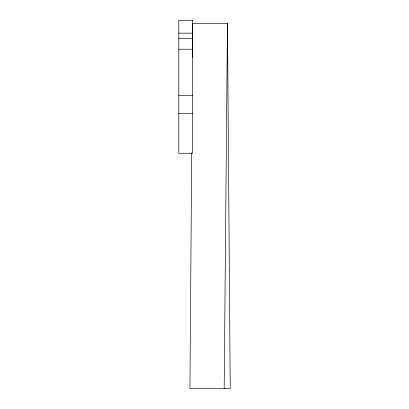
<?xml version="1.0" encoding="UTF-8"?>
<svg xmlns="http://www.w3.org/2000/svg" width="409" height="409" viewBox="0 0 409 409"><rect width="100%" height="100%" fill="white"/><g stroke="black" fill="none" stroke-linecap="round" stroke-linejoin="round"><path stroke-width="0.61" d="M191.714 152.986L189.929 388.55L230.221 388.55L227.47 23.395L192.69 23.395L192.434 57.229M224.178 388.55L227.47 23.395M178.779 33.165L192.69 33.165M178.779 38.405L192.69 38.405M178.779 49.228L192.69 49.228M178.779 95.471L192.69 95.471M178.779 113.544L192.69 113.544M192.69 23.395L192.726 27.224M192.69 20.45L178.779 20.45L178.779 153.303L192.69 153.303L192.69 20.45"/></g></svg>
